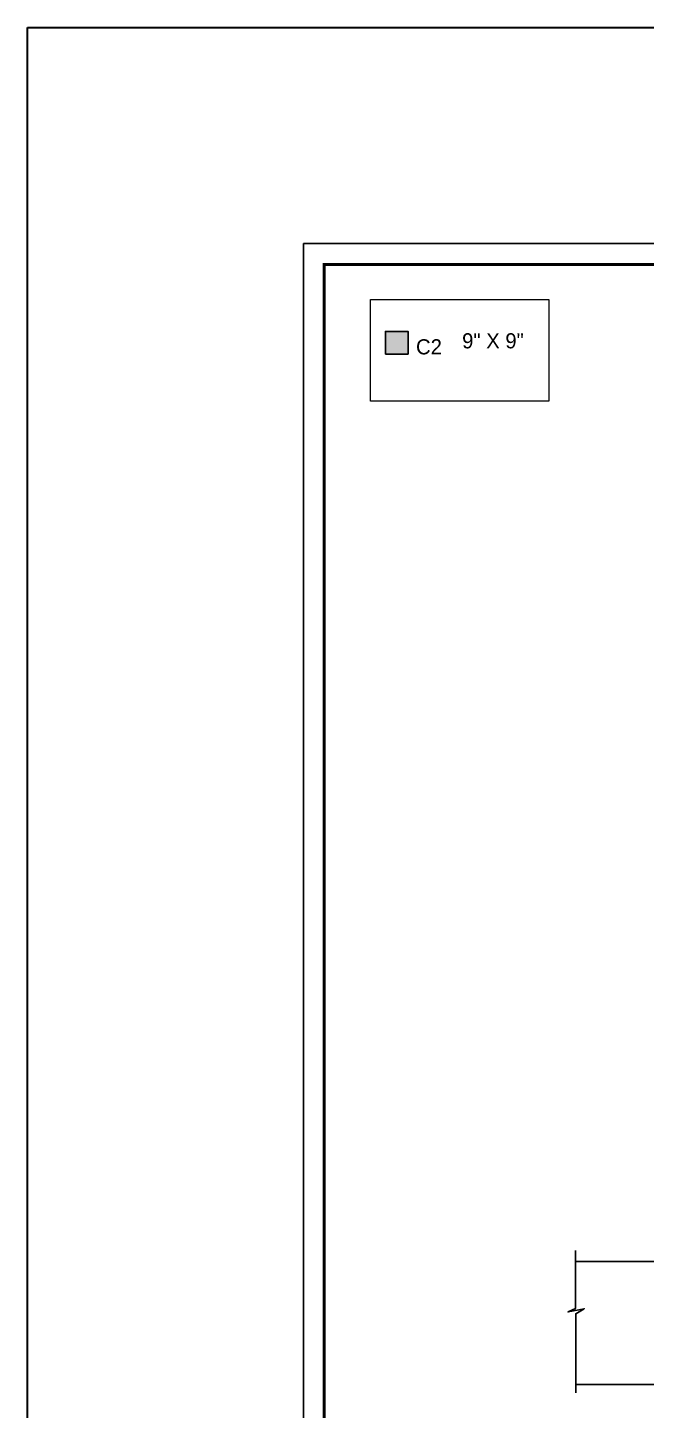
# Model space of a CAD drawing. Header units: millimetres. Extents: x -6808 to 215771, y -89660 to -16303.
# Drawn here: x 106206 to 106628, y -50129 to -49186 of the extents above; entities that cross this region are included whole.
import ezdxf

# ---------------------------------------------------------------- set-up
doc = ezdxf.new("R2010")
doc.units = ezdxf.units.MM
doc.layers.get('0').update_dxf_attribs({"color": 8})
doc.layers.add('column', color=5, linetype='Continuous', lineweight=30)
doc.layers.add('wall', color=7, linetype='Continuous', lineweight=35)
doc.layers.add('FORMAT', color=7, linetype='Continuous')
doc.styles.add('cdim', font='arial.ttf')
doc.styles.add('SAJ', font='eurr____.ttf')

msp = doc.modelspace()

# ---------------------------------------------------------------- hatches: boundary and pattern name
at = {"layer": 'column', "ltscale": 2}
msp.add_hatch(color=5, dxfattribs=at).paths.add_polyline_path([(106465.796, -49408.665), (106465.796, -49393.184), (106450.316, -49393.184), (106450.316, -49408.665)])

# ---------------------------------------------------------------- linework, layer by layer
msp.add_lwpolyline([(106580.03, -50019.898), (106580.03, -50059.456), (106574.856, -50061.852), (106585.892, -50059.666), (106580.061, -50063.122), (106580.061, -50117.039)])
at = {"lineweight": 30}
for points in [[(106668.222, -50027.415), (106580.03, -50027.415)], [(107019.875, -50111.415), (106580.061, -50111.415)]]:
    msp.add_lwpolyline(points, dxfattribs=at)
at = {"layer": 'column', "lineweight": 18}
msp.add_lwpolyline([(106440.095, -49371.552), (106561.864, -49371.552), (106561.864, -49440.893), (106440.095, -49440.893)], close=True, dxfattribs=at)
at = {"layer": 'column', "ltscale": 2}
msp.add_lwpolyline([(106450.316, -49408.665), (106465.796, -49408.665), (106465.796, -49393.184), (106450.316, -49393.184)], close=True, dxfattribs=at)
at = {"layer": 'FORMAT', "color": 0}
msp.add_lwpolyline([(106394.408, -49333.38), (106394.408, -50289.861), (107067.986, -50289.861), (107067.986, -49333.38)], close=True, dxfattribs=at)
msp.add_lwpolyline([(106394.408, -49333.38), (106394.408, -50289.861), (107067.986, -50289.861), (107067.986, -49333.38)], close=True, dxfattribs=at)
at = {"layer": 'FORMAT', "color": 0, "const_width": 1.975}
msp.add_lwpolyline([(106408.585, -49347.557), (106408.585, -50275.684), (107053.809, -50275.684), (107053.809, -49347.557)], close=True, dxfattribs=at)
msp.add_lwpolyline([(106408.585, -49347.557), (106408.585, -50275.684), (107053.809, -50275.684), (107053.809, -49347.557)], close=True, dxfattribs=at)
at = {"layer": 'wall'}
msp.add_lwpolyline([(106206.465, -49186.086), (110678.378, -49186.086), (110678.378, -50618.33), (106206.465, -50618.33)], close=True, dxfattribs=at)

# ---------------------------------------------------------------- texts
at = {"layer": 'column', "insert": (106523.681, -49399.711), "char_height": 10.32045, "width": 396.38245, "attachment_point": 5, "style": 'cdim'}
msp.add_mtext('\\A1;{\\fCentury Gothic|b0|i0|c0|p34;9" X 9"}', dxfattribs=at)
at = {"layer": 'column', "linetype": 'ByBlock', "insert": (106471.233, -49398.583), "char_height": 10.32045, "width": 505.17603, "attachment_point": 1, "style": 'SAJ'}
msp.add_mtext('\\A1;{\\fCentury Gothic|b0|i0|c0|p34;C2}', dxfattribs=at)

doc.saveas('drawing.dxf')
